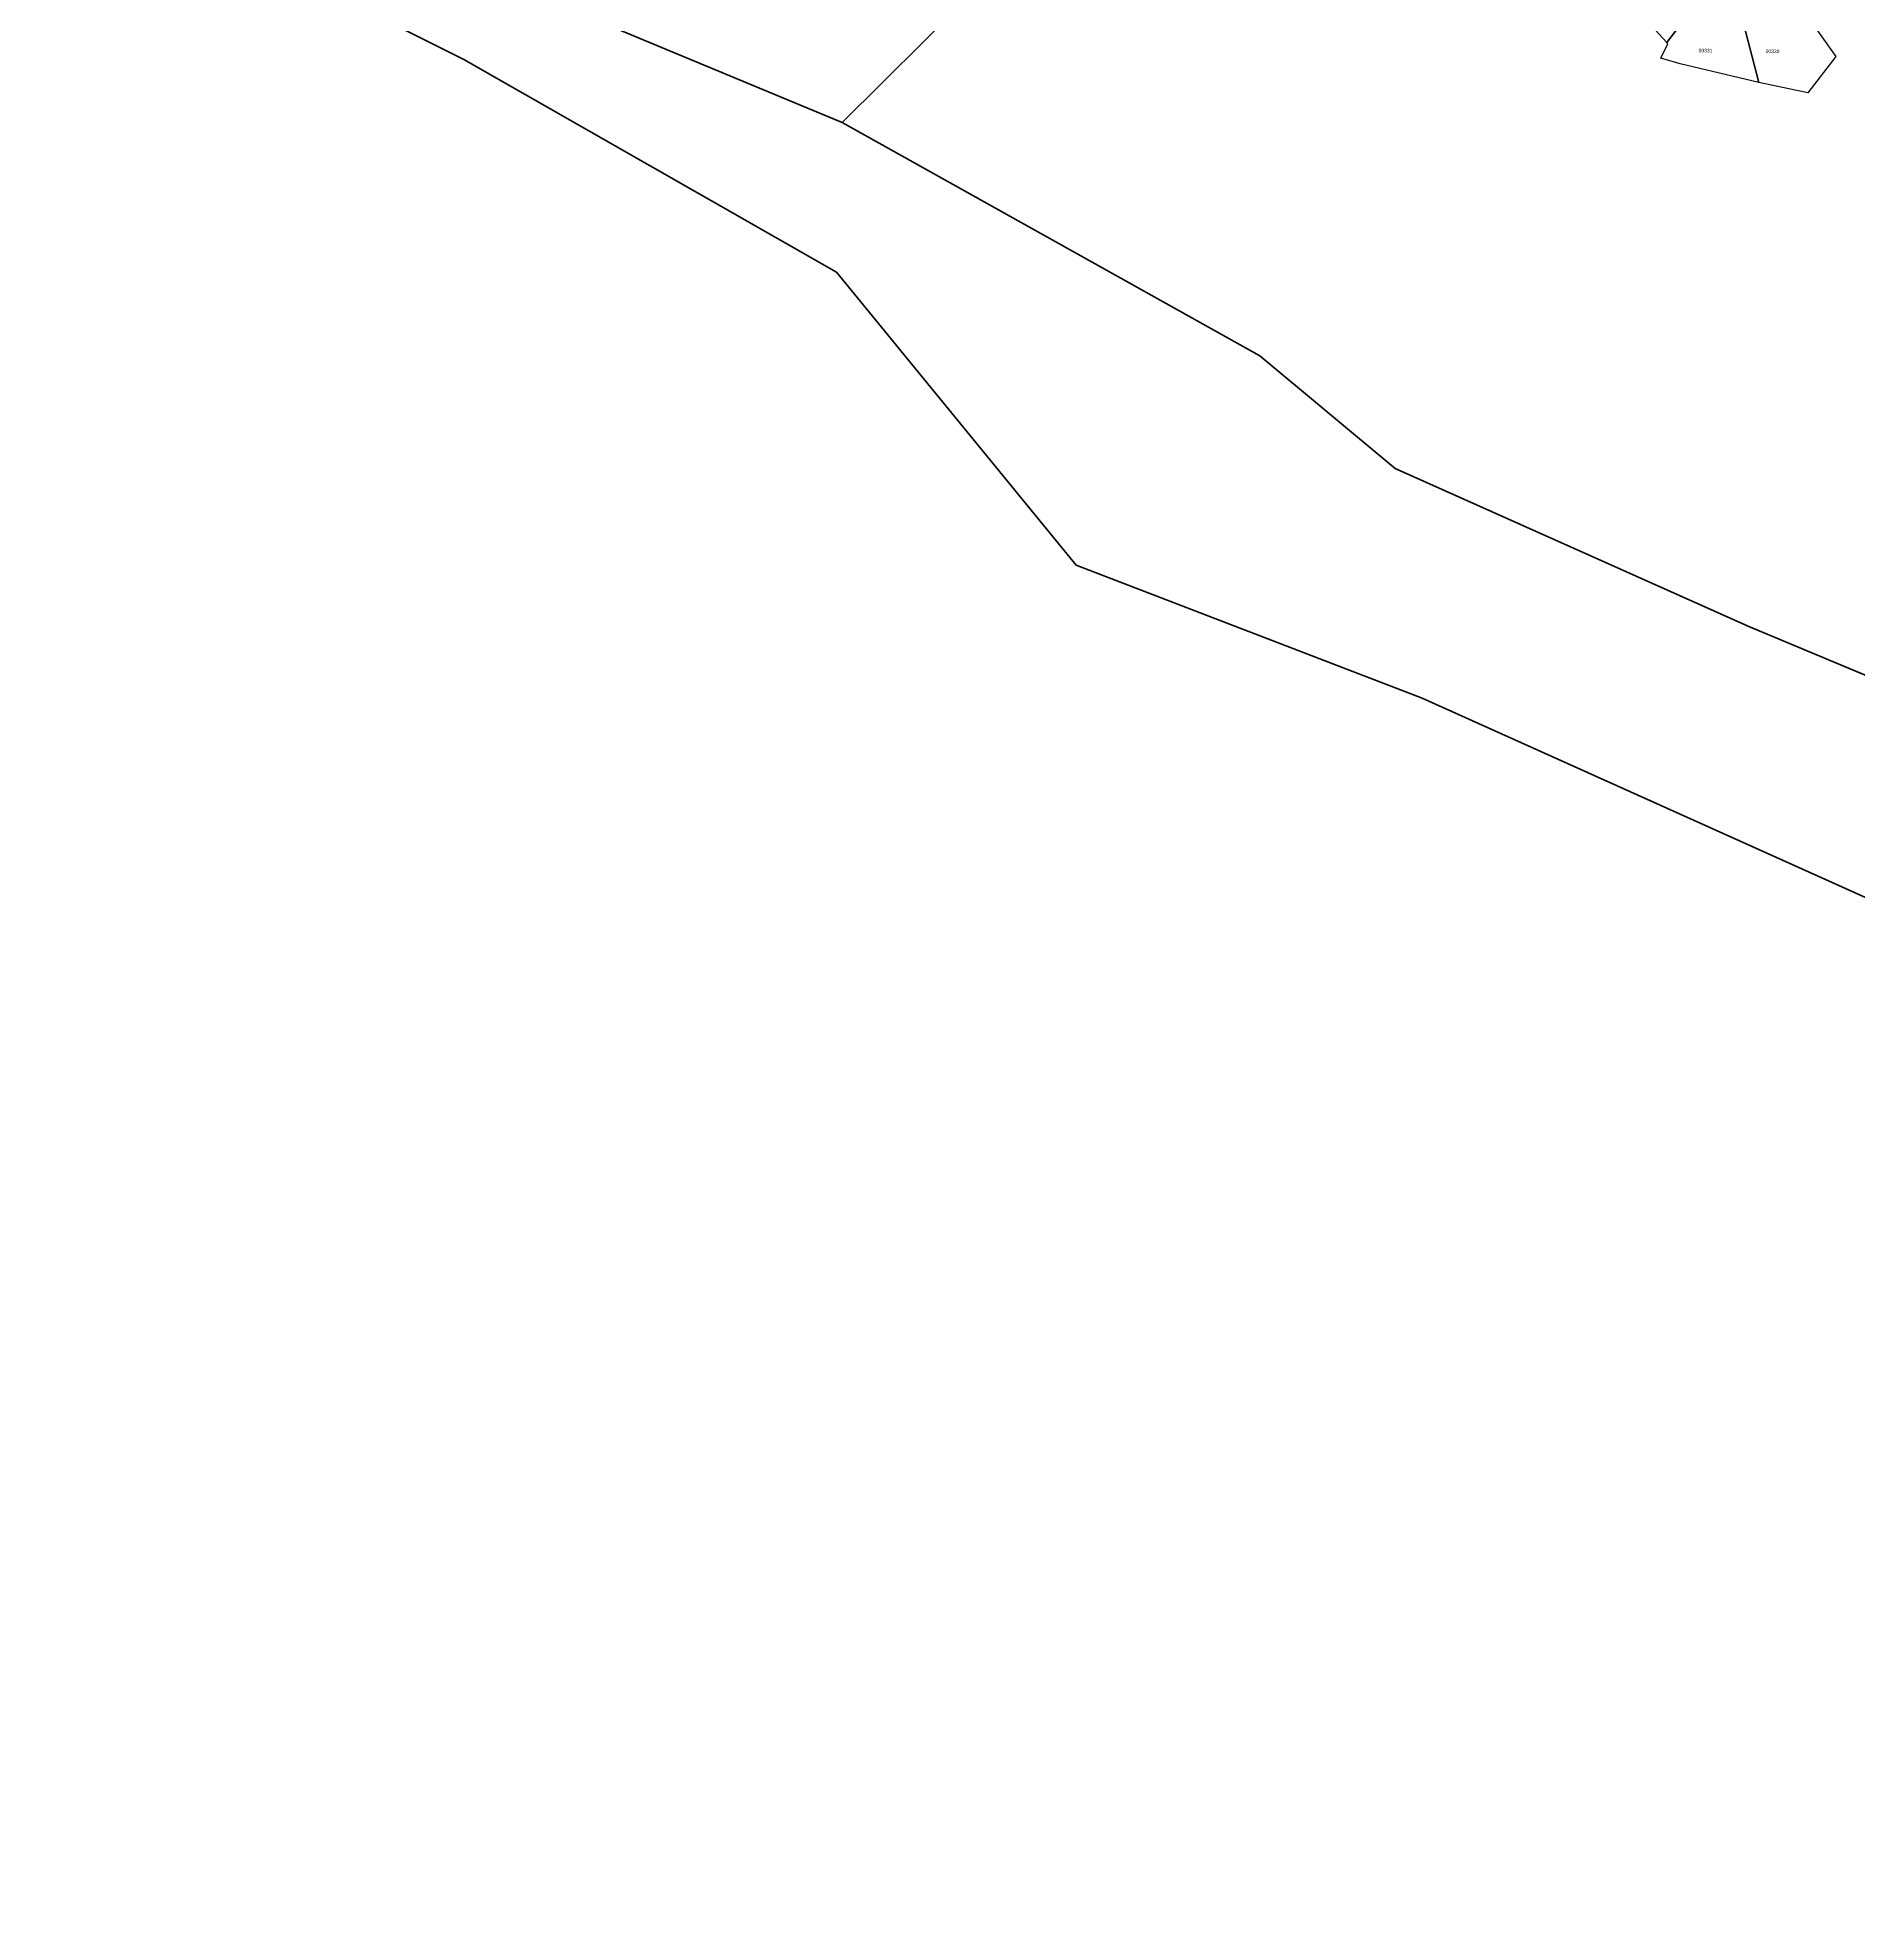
# Model space of a CAD drawing. Header units: metres. Extents: x 251686 to 255059, y 1627526 to 1631912.
# Drawn here: x 253079 to 253592, y 1627526 to 1628057 of the extents above; entities that cross this region are included whole.
import ezdxf
from ezdxf.enums import TextEntityAlignment as Align

# ---------------------------------------------------------------- set-up
doc = ezdxf.new("R2010")
doc.units = ezdxf.units.M
doc.header["$MEASUREMENT"] = 0
doc.layers.add('limites_communes_2025', color=7, linetype='Continuous', lineweight=0)
for name, color, linetype in [('limites_parcelles', 7, 'Continuous'), ('limites_sections', 7, 'Continuous'), ('numero_parcelle', 7, 'Continuous')]:
    doc.layers.add(name, color=color, linetype=linetype)
doc.styles.add('Style-Arial', font='arial.ttf')

msp = doc.modelspace()

# ---------------------------------------------------------------- linework, layer by layer
at = {"layer": 'limites_communes_2025', "color": 3, "lineweight": 80, "flags": 128}
msp.add_lwpolyline([(254538.1941, 1627952.0019), (254300.4655, 1627793.2515), (254283.3998, 1627779.7578), (254275.8592, 1627770.6296), (254219.5028, 1627640.4544), (254230.6154, 1627636.4856), (254247.2841, 1627626.5637), (254260.7779, 1627607.9106), (254271.8904, 1627587.6699), (254267.9217, 1627565.8417), (254274.352, 1627555.2142), (254241.25, 1627526.25), (254166.25, 1627601.25), (254038.75, 1627661.25), (253911.25, 1627698.75), (253791.25, 1627743.75), (253618.75, 1627803.75), (253468.75, 1627871.25), (253371.25, 1627908.75), (253303.75, 1627991.25), (253198.75, 1628051.25), (253108.75, 1628096.25), (252786.25, 1628193.75)], dxfattribs=at)
at = {"layer": 'limites_parcelles', "ltscale": 40, "flags": 128}
for points in [[(253537.797344, 1628083.457548), (253546.967249, 1628073.302259), (253547.079536, 1628073.351882), (253544.049002, 1628064.391623), (253543.750216, 1628063.9985), (253537.661137, 1628055.984823), (253520.112288, 1628075.179592), (253533.202402, 1628088.067912), (253537.797344, 1628083.457548)], [(253585.303204, 1628052.039888), (253577.45338, 1628041.809386), (253563.655414, 1628044.718013), (253559.248224, 1628061.397151), (253575.080266, 1628066.412713), (253585.303204, 1628052.039888)], [(253563.655414, 1628044.718013), (253541.489445, 1628049.970195), (253535.999252, 1628051.572278), (253537.932347, 1628055.687318), (253537.661137, 1628055.984823), (253543.750216, 1628063.9985), (253559.248224, 1628061.397151), (253563.655414, 1628044.718013)]]:
    msp.add_lwpolyline(points, close=True, dxfattribs=at)
at = {"layer": 'limites_sections', "color": 112, "linetype": 'Continuous', "lineweight": 40, "extrusion": (-1.87173e-09, -9.63983e-10, 1), "elevation": -0.002046, "flags": 128}
msp.add_lwpolyline([(253469.820836, 1628503.176145), (253488.589644, 1628500.414429), (253454.879488, 1628458.45481), (253455.869011, 1628419.146695), (253456.677254, 1628387.039772), (253456.725415, 1628385.126634), (253456.826796, 1628378.590775), (253456.092848, 1628349.73443), (253454.032863, 1628268.742801), (253388.282867, 1628177.212071), (253374.268487, 1628101.940239), (253305.375391, 1628033.502846), (252724.250426, 1628275.006531), (252729.810311, 1628341.80532), (252735.302417, 1628407.78978), (252753.241864, 1628623.321822), (252721.721864, 1628619.437822), (252719.111157, 1628633.487457), (252714.797364, 1628656.702322), (252707.872864, 1628693.966822), (252708.178498, 1628714.657046), (252708.499905, 1628736.415068), (252708.92257, 1628765.027856), (252709.546654, 1628807.276005), (252710.023977, 1628836.275407), (252766.51681, 1628874.562186), (252777.807368, 1628875.207361), (252792.594535, 1628876.052342), (252806.680432, 1628876.85725), (252821.799454, 1628877.721194), (252840.098742, 1628878.766867), (252853.870088, 1628879.553801), (252869.673078, 1628880.456829), (252881.50225, 1628881.132782), (252890.234906, 1628881.631791), (252896.724489, 1628882.002624), (252900.638805, 1628882.226299), (252915.419343, 1628884.059972), (252947.872303, 1628888.086085), (252995.1058, 1628893.94587), (253038.771855, 1628895.227443), (253072.399091, 1628896.214383), (253084.091369, 1628889.07052), (253103.780853, 1628877.040446), (253120.367335, 1628866.906274), (253135.162614, 1628857.86651), (253140.023655, 1628843.378963), (253144.884695, 1628828.891416), (253158.888191, 1628822.546236), (253184.202626, 1628811.075912), (253223.520558, 1628793.260409), (253250.158874, 1628785.95727), (253263.793452, 1628773.437298), (253279.13654, 1628744.455831), (253296.184438, 1628717.179275), (253350.963018, 1628668.589516), (253387.610751, 1628636.082202), (253479.037064, 1628554.98513), (253469.820836, 1628503.176145)], close=True, dxfattribs=at)
at = {"layer": 'limites_sections', "color": 112, "lineweight": 40, "extrusion": (3.13226e-08, -1.22909e-08, 1), "elevation": -0.01207, "flags": 128}
msp.add_lwpolyline([(254381.885013, 1628242.498279), (254651.876115, 1628047.603031), (254649.151342, 1628042.153484), (254282.056716, 1627781.848766), (254258.712942, 1627753.642236), (254158.402887, 1627667.719989), (254016.92288, 1627730.128102), (253789.717074, 1627795.718879), (253560.793059, 1627891.442229), (253461.178186, 1627935.950985), (253423.027767, 1627967.742968), (253305.375391, 1628033.502846), (253374.268487, 1628101.940239), (253388.282867, 1628177.212071), (253454.032863, 1628268.742801), (253456.858534, 1628379.83858), (253454.879488, 1628458.45481), (253488.589644, 1628500.414429), (253582.988286, 1628458.102486), (253644.43714, 1628425.981101), (253736.007323, 1628381.875383), (253766.757442, 1628373.202598), (253836.323408, 1628343.15576), (253837.103178, 1628319.100647), (253879.127588, 1628301.609786), (253897.943396, 1628292.248733), (253942.258351, 1628268.687297), (254032.48387, 1628219.152912), (254111.3613, 1628174.170812), (254127.468152, 1628196.627242), (254166.418264, 1628175.618587), (254262.032613, 1628116.192678), (254381.885013, 1628242.498279)], close=True, dxfattribs=at)

# ---------------------------------------------------------------- texts
at = {"layer": 'numero_parcelle', "color": 5, "lineweight": 0, "style": 'Style-Arial'}
for s, p in [('00331', (253546.651958, 1628054.258257)), ('00330', (253565.53643, 1628054.059865))]:
    msp.add_text(s, height=1, rotation=359.3981, dxfattribs=at).set_placement(p, align=Align.TOP_LEFT)

doc.saveas('drawing.dxf')
